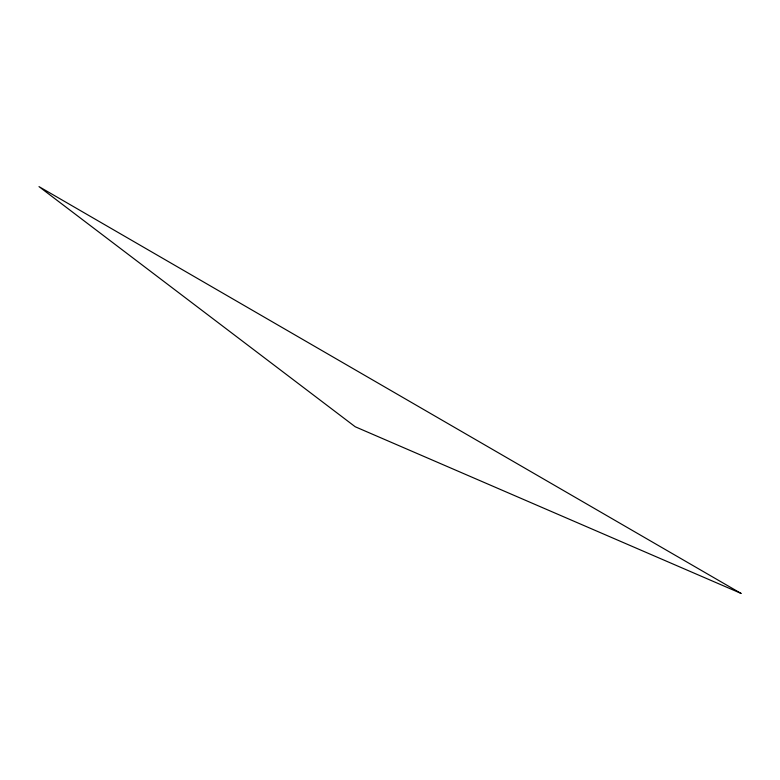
<?xml version="1.0" encoding="UTF-8"?>
<svg xmlns="http://www.w3.org/2000/svg" width="780" height="780" viewBox="0 0 780 780"><rect width="100%" height="100%" fill="white"/><g stroke="black" fill="none" stroke-linecap="round" stroke-linejoin="round"><path stroke-width="1.17" d="M741 593.385L355.231 426.767L39 186.615L741 593.385"/></g></svg>
